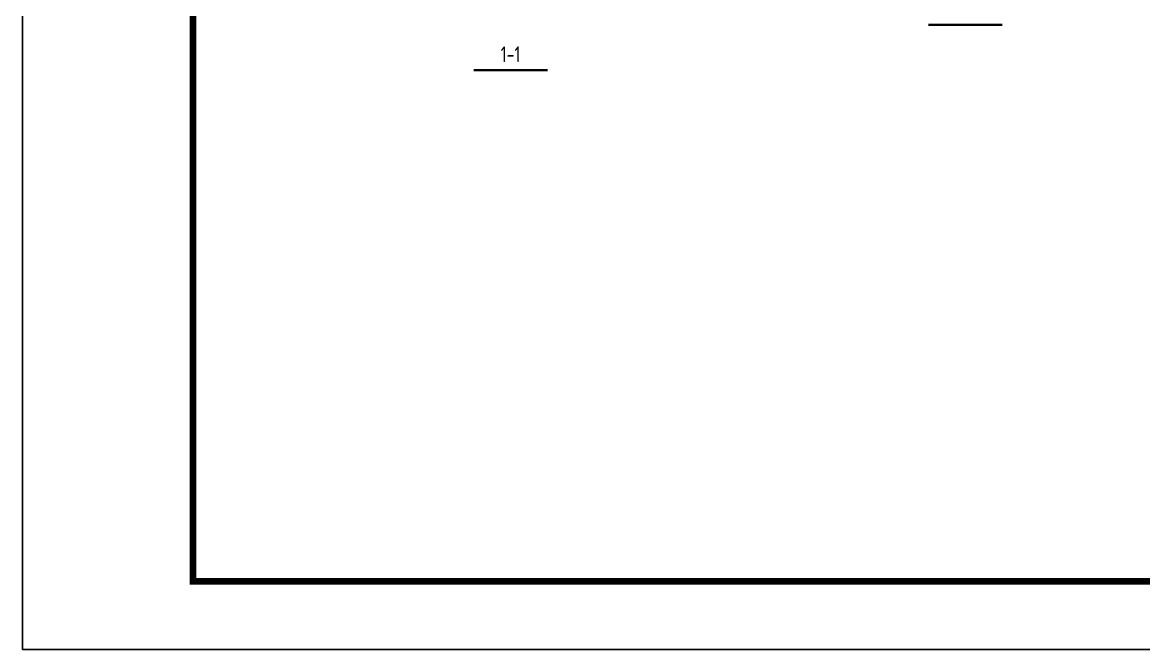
# Model space of a CAD drawing. Header units: millimetres. Extents: x 6950065 to 7140129, y 16284814 to 19754034.
# Drawn here: x 6980401 to 7005049, y 17910420 to 17924217 of the extents above; entities that cross this region are included whole.
import ezdxf
from ezdxf.enums import TextEntityAlignment as Align

# ---------------------------------------------------------------- set-up
doc = ezdxf.new("R2010")
doc.units = ezdxf.units.MM
doc.header["$LTSCALE"] = 1500
doc.header["$MEASUREMENT"] = 0
doc.layers.add('10', color=7, linetype='Continuous', lineweight=35)
doc.layers.add('C型钢', color=6, linetype='Continuous')
doc.layers.add('TK', color=4, linetype='Continuous')
doc.styles.add('FromPkpm', font='Pkpmeng', dxfattribs={"width": 0.7, "bigfont": 'hztxt'})

# ---------------------------------------------------------------- blocks, each defined once
blk = doc.blocks.new('GeYuanFrame_04741830', base_point=(20.09, 4.53))
at = {"layer": 'TK'}
blk.add_lwpolyline([(20.09, 4.53), (20.09, 598.53), (861.09, 598.53), (861.09, 4.53)], close=True, dxfattribs=at)
at = {"layer": 'TK', "const_width": 1}
blk.add_lwpolyline([(45.09, 588.53), (851.09, 588.53), (851.09, 14.53), (45.09, 14.53)], close=True, dxfattribs=at)

msp = doc.modelspace()

# ---------------------------------------------------------------- linework, layer by layer
at = {"layer": '10', "lineweight": 35, "ltscale": 100}
for p, q in [((7000322.4, 17924167.4), (7001942.4, 17924167.4)), ((6990322.4, 17923167.5), (6991942.4, 17923167.5))]:
    msp.add_line(p, q, dxfattribs=at)

# ---------------------------------------------------------------- block references
at = {"layer": 'C型钢', "color": 3, "xscale": 150, "yscale": 150, "zscale": 150}
msp.add_blockref('GeYuanFrame_04741830', (6980400.9, 17910420.5), dxfattribs=at)

# ---------------------------------------------------------------- texts
at = {"layer": '10', "lineweight": 25, "style": 'FromPkpm', "width": 0.77}
msp.add_text('1-1', height=350, dxfattribs=at).set_placement((6991132.4, 17923517.5), align=Align.MIDDLE_CENTER)

doc.saveas('drawing.dxf')
